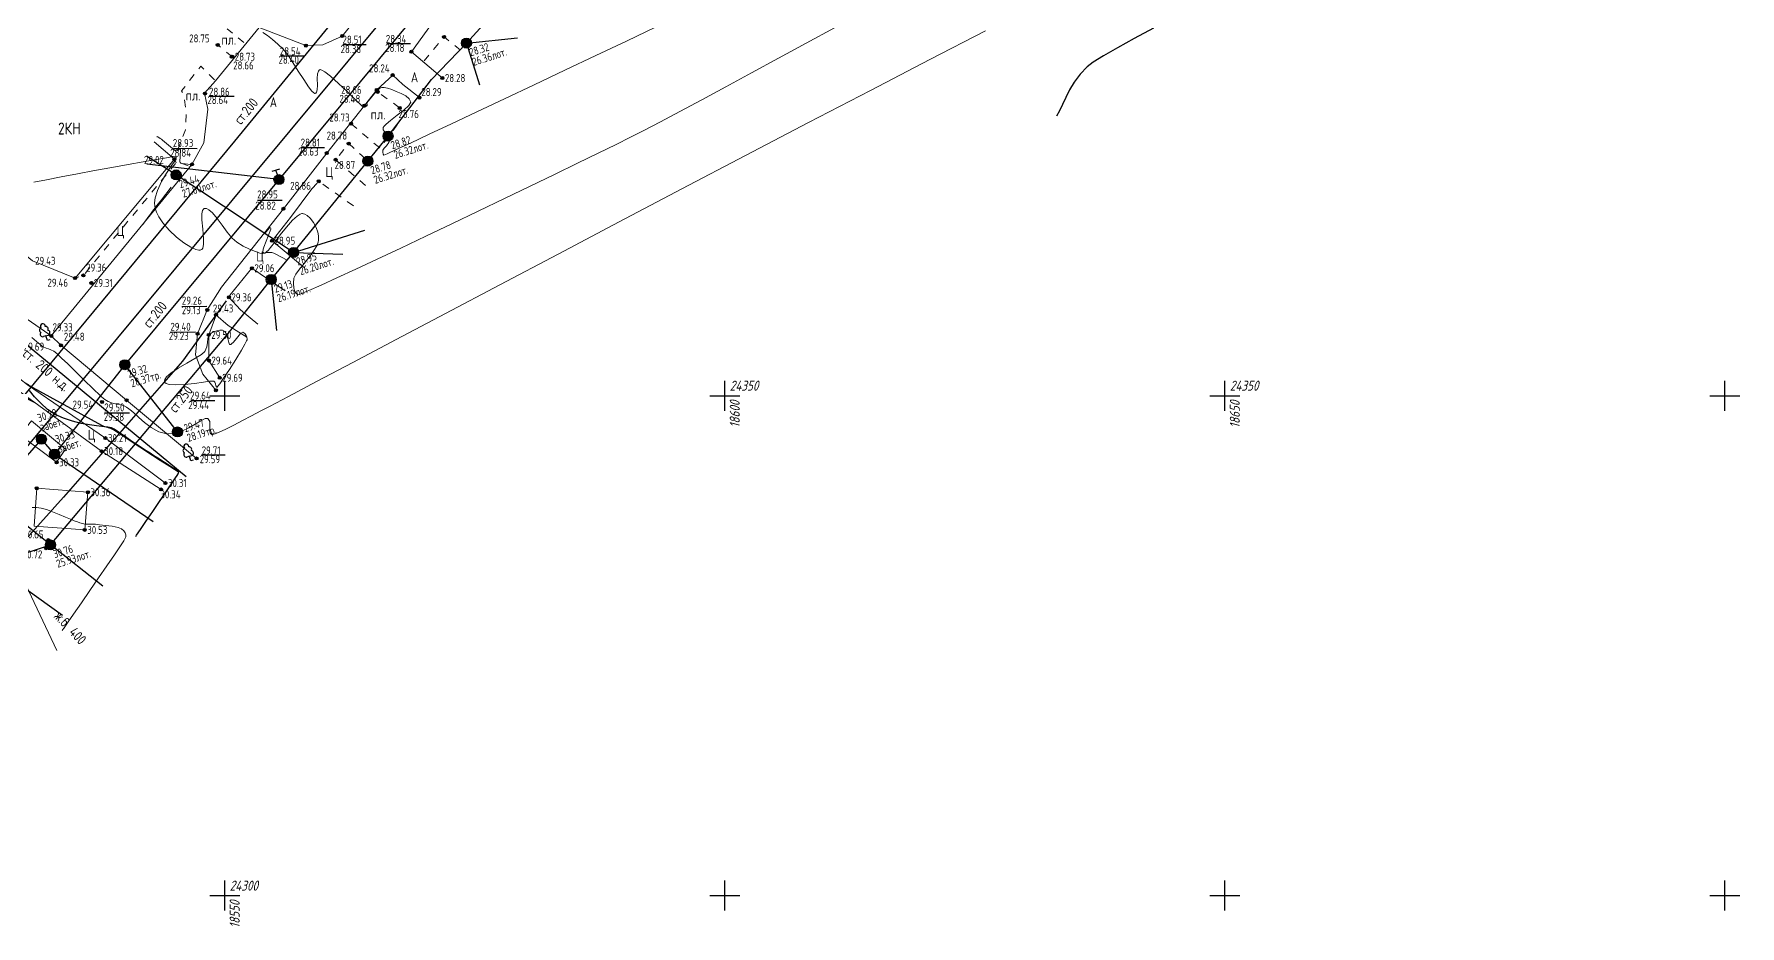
# Model space of a CAD drawing. Header units: metres. Extents: x 2491 to 4492, y 1184 to 2058.
# Drawn here: x 3123 to 3293.5, y 1303.2 to 1392.4 of the extents above; entities that cross this region are included whole.
import ezdxf
from ezdxf.enums import TextEntityAlignment as Align

# ---------------------------------------------------------------- set-up
doc = ezdxf.new("R2010")
doc.units = ezdxf.units.M
doc.linetypes.add('g5_01_5x1_5', pattern=[1.5, 0.75, -0.75])
for name, color, linetype, transparency in [('02_Сетка', 7, 'Continuous', 0.6), ('03_Здания и строения', 7, 'Continuous', 0.6), ('06_Инженерно-технические сооружения', 7, 'Continuous', 0.6), ('10_Границы покрытий и угодий', 7, 'Continuous', 0.6), ('13_Растительность', 7, 'Continuous', 0.6), ('14_Ограждения', 7, 'Continuous', 0.6), ('19_Горизонтали', 7, 'Continuous', 0.6), ('30_Канализация', 7, 'Continuous', 0.6), ('31_Водопровод', 7, 'Continuous', 0.6), ('33_Газопровод', 7, 'Continuous', 0.6), ('38_Кабели высокого напряжения', 7, 'Continuous', 0.6), ('44_Крышки колодцев', 7, 'Continuous', 0.6), ('45_Номера колодцев', 7, 'Continuous', 0.6), ('61_Отметки высоты поверхности', 7, 'Continuous', 0.6)]:
    doc.layers.add(name, color=color, linetype=linetype, transparency=transparency)
doc.layers.add('Сети_Горизонтали.Вспомогательные', color=1, linetype='Continuous', lineweight=9)
doc.layers.add('Сети_Горизонтали.Основные', color=1, linetype='Continuous', lineweight=30)
doc.layers.add('Сетка', color=7, linetype='Continuous')
doc.styles.add('LIKE11', font='GOST_0.TTF')
doc.styles.add('LIKE14', font='GOST_0.TTF')
doc.styles.add('LIKE17', font='GOST_0.TTF')
doc.styles.add('LIKE32', font='GOST_0.TTF')
doc.styles.add('Line_GUGK', font='GOST_0.TTF')
doc.styles.get("Standard").update_dxf_attribs({"font": 'GOST_0.TTF'})
doc.linetypes.add('g5_119_1', pattern='A,4,-1,[31,GUGK_2005.shx,S=0.1,R=0,X=0,Y=0],0.35,[31,GUGK_2005.shx,S=0.08,R=0,X=0,Y=0],3.3,[31,GUGK_2005.shx,S=0.08,R=180,X=0,Y=0],0.35,[31,GUGK_2005.shx,S=0.1,R=180,X=0,Y=0],-1', length=10)
doc.linetypes.add('g5_122_g', pattern='A,1,-1,1.5,-0.4,["Г",Line_GUGK,S=1,R=0,X=0,Y=-0.5],-1.5,1.5,-1,4,-1,4,-1,3', length=20.9)
doc.linetypes.add('g5_122_k', pattern='A,1,-1,1.5,-0.4,["К",Line_GUGK,S=1,R=0,X=0,Y=-0.5],-1.5,1.5,-1,4,-1,4,-1,3', length=20.9)
doc.linetypes.add('g5_122_kl', pattern='A,1,-1,1.5,-0.4,["Кл",Line_GUGK,S=1,R=0,X=0,Y=-0.5],-2.4,1.5,-1,4,-1,4,-1,3', length=21.8)
doc.linetypes.add('g5_122_v', pattern='A,1,-1,1.5,-0.4,["В",Line_GUGK,S=1,R=0,X=0,Y=-0.5],-1.5,1.5,-1,4,-1,4,-1,3', length=20.9)
doc.linetypes.add('g5_474_1a', pattern='A,1,-0.25,[28,GUGK_2005.shx,S=1,R=0,X=0,Y=0],-0.25,1', length=2.5)

# ---------------------------------------------------------------- blocks, each defined once
blk = doc.blocks.new('g5_117kb')
h = blk.add_hatch(color=255)
h.paths.add_polyline_path([(0.04, 0.04), (0.46, 0.04, 0.367426), (0.04, 0.46)])
h.paths.add_polyline_path([(-0.04, 0.46, 0.367426), (-0.46, 0.04), (-0.04, 0.04)])
h.paths.add_polyline_path([(-0.04, -0.04), (-0.46, -0.04, 0.367426), (-0.04, -0.46)])
h.paths.add_polyline_path([(0.04, -0.46, 0.367426), (0.46, -0.04), (0.04, -0.04)])
at = {"color": 0}
for points in [[(-0.5, 0), (0.5, 0)], [(0, 0.5), (0, -0.5)]]:
    blk.add_lwpolyline(points, dxfattribs=at)
blk.add_circle((0, 0), 0.5, dxfattribs=at)
blk = doc.blocks.new('g5_388_1')
at = {"color": 0}
blk.add_lwpolyline([(0, 0.5), (0.26, 0.5, 0.798042), (0.36, 0.97, 0.636328), (0.23, 1.41, 0.533064), (0, 1.75, 0.533064), (-0.23, 1.41, 0.636328), (-0.36, 0.97, 0.798042), (-0.26, 0.5)], format="xyb", dxfattribs=at)
for points in [[(0, 0.5), (-0.26, 0.5)], [(0.25, 0), (0, 0), (0, 0.5)]]:
    blk.add_lwpolyline(points, dxfattribs=at)
blk = doc.blocks.new('g5_117v')
h = blk.add_hatch(color=255)
h.paths.add_polyline_path([(-0.46, 0.04), (0.46, 0.04, 0.921954)])
h.paths.add_polyline_path([(0.46, -0.04), (-0.46, -0.04, 0.921954)])
at = {"color": 0}
blk.add_line((-0.5, 0), (0.5, 0), dxfattribs=at)
blk.add_circle((0, 0), 0.5, dxfattribs=at)
blk = doc.blocks.new('g5_304_4')
h = blk.add_hatch(color=255)
edge = h.paths.add_edge_path()
edge.add_arc((0, 0), 0.463, 0, 360)
at = {"color": 0}
for p, q in [((-0.4, 1), (0.4, 1)), ((0, 0.5), (0, 1))]:
    blk.add_line(p, q, dxfattribs=at)
blk.add_circle((0, 0), 0.5, dxfattribs=at)
blk = doc.blocks.new('g5_012')
at = {"color": 92}
for points in [[(-1.5, 0), (1.5, 0)], [(0, -1.5), (0, 1.5)]]:
    blk.add_lwpolyline(points, dxfattribs=at)
blk = doc.blocks.new('g5_330')
blk.add_hatch(color=0).paths.add_polyline_path([(0.15, 0, 1), (-0.15, 0, 1)])
at = {"color": 0}
blk.add_circle((0, 0), 0.15, dxfattribs=at)

msp = doc.modelspace()

# ---------------------------------------------------------------- linework, layer by layer
at = {"layer": '03_Здания и строения', "color": 7, "linetype": 'Continuous', "lineweight": 20, "flags": 128}
for points in [[(3116.66, 1374.76), (3122.82, 1369.75), (3127.07, 1368.02), (3137.01, 1379.93), (3134.97, 1381.64)], [(3123.24, 1347), (3128.35, 1346.6), (3128.04, 1342.84), (3122.98, 1343.21), (3123.24, 1347)]]:
    msp.add_lwpolyline(points, dxfattribs=at)
at = {"layer": '06_Инженерно-технические сооружения', "color": 7, "linetype": 'Continuous', "lineweight": 20, "flags": 128}
for points in [[(3135.67, 1346.88), (3129.73, 1350.71), (3121.48, 1356.7), (3120.85, 1357.25), (3121.54, 1357.95), (3122.33, 1357.33), (3130.11, 1352.02), (3136.11, 1347.52)], [(3125.23, 1349.6), (3126.1, 1350.92), (3122.72, 1353.75), (3121.57, 1352.31), (3125.23, 1349.6)], [(3124.39, 1341.82), (3124.18, 1341), (3125.05, 1341.14), (3124.39, 1341.82)]]:
    msp.add_lwpolyline(points, dxfattribs=at)
at = {"layer": '10_Границы покрытий и угодий', "color": 7, "linetype": 'Continuous', "lineweight": 20, "flags": 128}
for points in [[(3171.84, 1440.36), (3176.68, 1436.31), (3179.41, 1433.34), (3180.28, 1431.65), (3180.52, 1430.8), (3180.62, 1428.41), (3180.42, 1427.33), (3179.92, 1425.73), (3178.78, 1423.63), (3175.12, 1418.76), (3166.75, 1408.39), (3161.28, 1401.49), (3153.79, 1392.23), (3151.86, 1391.35), (3150.15, 1391.27), (3145.47, 1393.09), (3141.11, 1387.76), (3140.01, 1386.51), (3140.34, 1384.92), (3139.95, 1381.56), (3138.76, 1379.39), (3124.69, 1362.24)], [(3163.8, 1388.03), (3160.7, 1390.66), (3165.15, 1396.83), (3171.56, 1404.82), (3178.14, 1413.03), (3187.8, 1424.89), (3197.44, 1436.94)], [(3141.15, 1356.8), (3139.84, 1358.41), (3139.12, 1360.35), (3139.32, 1362.45), (3140.29, 1364.83), (3141.71, 1367.11), (3147.91, 1374.95), (3152.24, 1380.52), (3156, 1385.28), (3157.24, 1386.84), (3158.83, 1388.32), (3159.83, 1387.38), (3161.5, 1386.07)], [(3121.84, 1364.21), (3124.46, 1362.41)], [(3124.69, 1362.24), (3125.66, 1361.3), (3132.22, 1355.81), (3139.22, 1349.98)]]:
    msp.add_lwpolyline(points, dxfattribs=at)
at = {"layer": '10_Границы покрытий и угодий', "color": 7, "linetype": 'g5_01_5x1_5', "lineweight": 20, "flags": 128}
for points in [[(3143.96, 1391.58), (3142.28, 1392.96)], [(3161.96, 1389.74), (3163.96, 1392.14), (3165.67, 1390.78)], [(3142.79, 1390.16), (3141.33, 1391.34)], [(3141.01, 1387.84), (3139.65, 1389.21), (3137.72, 1386.75), (3137.97, 1386.21), (3138.19, 1384.37), (3138.11, 1382.84), (3137.01, 1379.93), (3137.17, 1379.55)], [(3154.67, 1383.46), (3157.56, 1381.01), (3160.15, 1384.55), (3159.54, 1385.03), (3157.33, 1386.64)], [(3156.11, 1377.28), (3153.13, 1379.85), (3154.43, 1381.48), (3156.35, 1379.72)], [(3138.59, 1379.39), (3137.17, 1379.55), (3127.9, 1368.29), (3127.07, 1368.02)], [(3150.76, 1376.96), (3151.44, 1377.7), (3155.05, 1375.13)]]:
    msp.add_lwpolyline(points, dxfattribs=at)
at = {"layer": '14_Ограждения', "color": 7, "linetype": 'g5_474_1a', "lineweight": 20, "flags": 128}
for points in [[(3150.76, 1376.96), (3148.6, 1374.09), (3146.77, 1371.76), (3150.02, 1369.06)], [(3148.09, 1366.74), (3144.75, 1369.01), (3142.59, 1366.33), (3142.45, 1366.1), (3143.6, 1364.84), (3145.33, 1363.41)], [(3144.24, 1362.1), (3142.37, 1363.29), (3141.16, 1364.35), (3141.11, 1364.16), (3140.44, 1362.34), (3140.45, 1359.77), (3141.54, 1358.05)]]:
    msp.add_lwpolyline(points, dxfattribs=at)
at = {"layer": '19_Горизонтали', "color": 32, "linetype": 'Continuous', "lineweight": 20, "elevation": 29, "flags": 128}
for points in [[(3138.39, 1379.24), (3137.85, 1379.45, 0.009267), (3137.65, 1379.52), (3137.65, 1379.52, -0.335903), (3137.56, 1379.66), (3137.62, 1380.83, 0.768599), (3137.45, 1380.89), (3137.45, 1380.89, -0.451652), (3137.01, 1380.82), (3135.81, 1381.83, 0.030671), (3135.59, 1381.99), (3135.56, 1382.01, 0.016636), (3135.4, 1382.11), (3135.34, 1382.14, 0.051201), (3135.29, 1382.16), (3135.26, 1382.17)], [(3133.84, 1373.39), (3134.45, 1374.22, -0.005735), (3135.7, 1375.84), (3136.68, 1377.1)], [(3148.27, 1369.8), (3147.15, 1370.43, 0.177787), (3146.29, 1370.57), (3146.04, 1370.52, -0.503764), (3145.85, 1370.7), (3145.85, 1370.7, -0.066963), (3145.95, 1371.11), (3146.66, 1372.92, 0.85231), (3146.47, 1373.03), (3146.03, 1372.49)]]:
    msp.add_lwpolyline(points, format="xyb", dxfattribs=at)
at = {"layer": '19_Горизонтали', "color": 32, "linetype": 'Continuous', "lineweight": 30, "elevation": 30, "flags": 128}
for points in [[(3123, 1355.59), (3121.77, 1356.2, 0.304049), (3121.58, 1356.17), (3121.58, 1356.17, -0.009488), (3121.4, 1356.02), (3121.37, 1356, -0.368067), (3121.15, 1356), (3120.99, 1356.14, 0.000925), (3120.46, 1356.6), (3120.19, 1356.84, 0.046284), (3119.03, 1357.68), (3116.69, 1359.07, 0.151657), (3115.99, 1359.24), (3115.99, 1359.24, -0.092408), (3115.25, 1359.33), (3115.25, 1359.33, 0.005499), (3114.53, 1359.54), (3112.68, 1360.08, -0.011544), (3109.95, 1360.93), (3108.59, 1361.39)], [(3122.02, 1357.57), (3122.33, 1357.41, -0.084379), (3122.41, 1357.34), (3122.41, 1357.34, 0.083519), (3122.49, 1357.28), (3129.7, 1353.32, 0.116938), (3130.35, 1353.14), (3130.35, 1353.14, -0.140567), (3130.97, 1352.94), (3132.23, 1352.08, 0.005634), (3135.35, 1350.03), (3137.44, 1348.68)]]:
    msp.add_lwpolyline(points, format="xyb", dxfattribs=at)
at = {"layer": '30_Канализация', "color": 42, "linetype": 'g5_122_kl', "lineweight": 30, "flags": 128}
msp.add_lwpolyline([(2573.21, 1770.45), (2565.79, 1625.95), (2660.18, 1571.13), (2816.62, 1488.59), (2949.95, 1381.6), (3024.48, 1321.01), (3045.27, 1304.23), (3096.52, 1320.25), (3183.38, 1424.58), (3235.91, 1417.46), (3257.9, 1413.34), (3277.77, 1408.37)], dxfattribs=at)
at = {"layer": '30_Канализация', "color": 12, "linetype": 'g5_122_k', "lineweight": 30, "flags": 128}
for points in [[(3124.62, 1341.33), (3142.12, 1362.14), (3146.68, 1367.88), (3148.92, 1370.59), (3156.35, 1379.72), (3158.36, 1382.22), (3162.71, 1387.87), (3166.2, 1391.52), (3169.23, 1394.86), (3175.92, 1403.74), (3181.94, 1411.07), (3184.5, 1414.28), (3186.99, 1416.98), (3186.72, 1410.54)], [(3166.2, 1391.52), (3171.31, 1392.04)], [(3166.2, 1391.52), (3167.5, 1387.34)], [(3148.92, 1370.59), (3137.17, 1378.34), (3134.22, 1380.2)], [(3148.92, 1370.59), (3156.04, 1372.81)], [(3148.92, 1370.59), (3153.84, 1370.43)], [(3146.68, 1367.88), (3147.2, 1362.79)], [(3129.84, 1337.21), (3124.62, 1341.33), (3113.94, 1349.91), (3106.87, 1359.21)], [(3125.81, 1334.27), (3118.68, 1339.36), (3103.4, 1356.99)], [(3118.68, 1339.36), (3124.62, 1341.33)]]:
    msp.add_lwpolyline(points, dxfattribs=at)
at = {"layer": '31_Водопровод', "color": 94, "linetype": 'g5_122_v', "lineweight": 30, "flags": 128}
for points in [[(3020.32, 1308.33), (3087.59, 1321.72), (3093.64, 1323.26), (3105.29, 1335.25), (3112.25, 1344.54), (3143.04, 1381.7), (3159.99, 1402.39), (3163.63, 1406.69), (3152.21, 1415.79)], [(3167.34, 1401.9), (3153.64, 1385.3), (3132.05, 1359.36), (3125.02, 1350.42), (3123.7, 1351.91), (3107.31, 1333.35)], [(3147.46, 1377.87), (3134.23, 1379.4)], [(3142.17, 1365.76), (3137.82, 1359.71), (3125.91, 1346.1), (3103.19, 1320.77), (3117.68, 1308.76)], [(3137.31, 1352.63), (3132.05, 1359.36)], [(3125.02, 1350.42), (3134.88, 1343.68)]]:
    msp.add_lwpolyline(points, dxfattribs=at)
at = {"layer": '33_Газопровод', "color": 132, "linetype": 'g5_122_g', "lineweight": 30, "flags": 128}
msp.add_lwpolyline([(3115.82, 1366.66), (3138.18, 1348.19)], dxfattribs=at)
at = {"layer": '38_Кабели высокого напряжения', "color": 1, "linetype": 'g5_119_1', "lineweight": 20, "flags": 128}
msp.add_lwpolyline([(3125.26, 1330.79), (3109.97, 1363.03)], dxfattribs=at)
at = {"layer": '61_Отметки высоты поверхности', "flags": 128}
for points in [[(3147.64, 1390.24), (3149.97, 1390.25)], [(3153.86, 1391.37), (3156.19, 1391.38)], [(3158.23, 1391.47), (3160.61, 1391.47)], [(3140.47, 1386.2), (3142.99, 1386.2)], [(3136.9, 1381.01), (3139.27, 1380.99)], [(3149.66, 1381.09), (3152, 1381.09)], [(3145.31, 1375.81), (3147.77, 1375.81)], [(3137.75, 1365.19), (3140.24, 1365.2)], [(3136.58, 1362.61), (3139.11, 1362.63)], [(3138.64, 1355.78), (3141.05, 1355.77)], [(3139.7, 1350.33), (3142.08, 1350.34)]]:
    msp.add_lwpolyline(points, dxfattribs=at)
at = {"layer": '61_Отметки высоты поверхности', "elevation": 30, "flags": 128}
msp.add_lwpolyline([(3130.03, 1354.55), (3132.51, 1354.56)], dxfattribs=at)
at = {"layer": 'Сети_Горизонтали.Вспомогательные', "color": 42, "linetype": 'Continuous', "lineweight": 9, "flags": 128}
for points, elevation in [([(3218.09, 1392.74), (3212.52, 1389.87), (3206.6, 1386.79), (3200.42, 1383.58), (3194.11, 1380.28), (3187.75, 1376.94), (3181.47, 1373.64), (3175.37, 1370.43), (3169.54, 1367.36), (3164.11, 1364.49), (3159.17, 1361.88), (3154.84, 1359.58), (3151.21, 1357.67), (3148.4, 1356.18), (3146.51, 1355.19), (3145.65, 1354.74), (3144.72, 1354.26), (3143.8, 1353.77), (3142.93, 1353.31), (3142.15, 1352.9), (3141.49, 1352.6), (3141.09, 1352.44), (3140.86, 1352.39), (3140.76, 1352.39), (3140.72, 1352.41), (3140.66, 1352.44), (3140.59, 1352.55), (3140.54, 1352.79), (3140.54, 1353.19), (3140.53, 1353.68), (3140.36, 1353.99), (3140.09, 1353.97), (3139.65, 1353.75), (3139.09, 1353.42), (3138.44, 1353.05), (3137.73, 1352.71), (3136.99, 1352.48), (3136.26, 1352.44), (3135.45, 1352.66), (3134.68, 1353.07), (3134, 1353.58), (3133.43, 1354.09), (3132.99, 1354.51), (3132.72, 1354.75), (3132.44, 1354.95), (3132.22, 1355.11), (3131.92, 1355.27), (3131.6, 1355.36), (3131.23, 1355.41), (3130.82, 1355.5), (3130.38, 1355.67), (3130.04, 1355.89), (3129.72, 1356.15), (3129.41, 1356.45), (3129.06, 1356.79), (3128.65, 1357.18), (3128.23, 1357.57), (3127.66, 1358.13), (3127.01, 1358.77), (3126.34, 1359.43), (3125.73, 1360.02), (3125.24, 1360.47), (3124.94, 1360.72), (3124.66, 1360.86), (3124.42, 1360.94), (3124.18, 1361.01), (3123.89, 1361.15), (3123.59, 1361.37), (3123.2, 1361.69), (3122.76, 1362.08)], 29.5), ([(3203, 1393.05), (3200.18, 1391.53), (3197.41, 1390.02), (3194.72, 1388.56), (3192.15, 1387.16), (3189.75, 1385.86), (3187.55, 1384.68), (3185.61, 1383.65), (3183.95, 1382.78), (3182.62, 1382.11), (3181.16, 1381.39), (3179.37, 1380.51), (3177.31, 1379.5), (3175.02, 1378.39), (3172.57, 1377.21), (3170, 1375.97), (3167.37, 1374.7), (3164.73, 1373.44), (3162.13, 1372.2), (3159.63, 1371.01), (3157.28, 1369.9), (3155.14, 1368.9), (3153.25, 1368.03), (3151.67, 1367.31), (3150.46, 1366.78), (3149.79, 1366.5), (3149.47, 1366.39), (3149.36, 1366.36), (3149.34, 1366.36), (3149.27, 1366.4), (3149.17, 1366.49), (3149.04, 1366.68), (3148.94, 1367.01), (3148.9, 1367.5), (3148.96, 1368.02), (3149.13, 1368.4), (3149.5, 1368.9), (3149.97, 1369.49), (3150.49, 1370.13), (3150.95, 1370.77), (3151.24, 1371.26), (3151.37, 1371.61), (3151.42, 1371.82), (3151.42, 1371.92), (3151.42, 1372.03), (3151.4, 1372.26), (3151.33, 1372.61), (3151.19, 1373.07), (3150.92, 1373.59), (3150.59, 1374.03), (3150.29, 1374.29), (3150.06, 1374.42), (3149.9, 1374.46), (3149.81, 1374.48), (3149.74, 1374.47), (3149.57, 1374.42), (3149.28, 1374.23), (3148.82, 1373.81), (3148.2, 1373.12), (3147.58, 1372.35), (3147.03, 1371.62), (3146.62, 1371.07), (3146.4, 1370.8), (3146.21, 1370.64), (3146.04, 1370.53), (3145.83, 1370.48), (3145.56, 1370.53), (3145.1, 1370.67), (3144.51, 1370.91), (3143.87, 1371.22), (3143.24, 1371.61), (3142.79, 1372.03), (3142.29, 1372.63), (3141.78, 1373.32), (3141.28, 1373.99), (3140.8, 1374.55), (3140.44, 1374.86), (3140.2, 1374.97), (3140.05, 1374.98), (3139.98, 1374.97), (3139.91, 1374.93), (3139.81, 1374.79), (3139.73, 1374.46), (3139.73, 1373.84), (3139.83, 1372.92), (3139.92, 1371.99), (3139.92, 1371.37), (3139.84, 1371.03), (3139.73, 1370.88), (3139.66, 1370.84), (3139.59, 1370.82), (3139.44, 1370.82), (3139.14, 1370.89), (3138.66, 1371.1), (3137.96, 1371.54), (3137.21, 1372.12), (3136.48, 1372.81), (3135.84, 1373.55), (3135.43, 1374.16), (3135.2, 1374.61), (3135.1, 1374.9), (3135.07, 1375.04), (3135.04, 1375.2), (3135.02, 1375.54), (3135.09, 1376.06), (3135.3, 1376.79), (3135.71, 1377.69), (3136.2, 1378.51), (3136.66, 1379.19), (3137.01, 1379.67), (3137.16, 1379.88), (3137.19, 1380.07), (3137.14, 1380.2), (3136.89, 1380.17), (3136.22, 1380.06), (3135.2, 1379.89), (3133.89, 1379.66), (3132.39, 1379.39), (3130.74, 1379.09), (3129.03, 1378.77), (3127.32, 1378.45), (3125.69, 1378.15), (3124.21, 1377.86), (3122.95, 1377.62)], 29), ([(3145.86, 1392.59), (3146.31, 1392.27), (3146.82, 1391.88), (3147.36, 1391.42), (3147.87, 1390.93), (3148.33, 1390.35), (3148.85, 1389.58), (3149.39, 1388.72), (3149.93, 1387.87), (3150.41, 1387.14), (3150.73, 1386.72), (3150.93, 1386.54), (3151.04, 1386.49), (3151.08, 1386.49), (3151.13, 1386.51), (3151.21, 1386.6), (3151.27, 1386.85), (3151.3, 1387.32), (3151.29, 1387.98), (3151.32, 1388.46), (3151.4, 1388.72), (3151.48, 1388.83), (3151.54, 1388.86), (3151.59, 1388.87), (3151.74, 1388.83), (3152.05, 1388.64), (3152.6, 1388.21), (3153.42, 1387.48), (3154.27, 1386.67), (3155.05, 1385.91), (3155.53, 1385.44), (3155.78, 1385.22), (3155.87, 1385.14), (3155.89, 1385.13), (3155.93, 1385.13), (3156.03, 1385.13), (3156.15, 1385.18), (3156.26, 1385.27), (3156.26, 1385.39), (3156.25, 1385.54), (3156.4, 1385.74), (3156.71, 1386.11), (3157.05, 1386.5), (3157.28, 1386.75), (3157.43, 1386.9), (3157.55, 1387.02), (3157.73, 1387.08), (3157.96, 1387.08), (3158.31, 1387.01), (3158.74, 1386.88), (3159.18, 1386.69), (3159.66, 1386.48), (3160.13, 1386.24), (3160.49, 1385.96), (3160.64, 1385.61), (3160.45, 1385.27), (3159.95, 1384.82), (3159.29, 1384.3), (3158.62, 1383.79), (3158.18, 1383.43), (3157.96, 1383.21), (3157.88, 1383.09), (3157.87, 1383.05), (3157.86, 1382.98), (3157.89, 1382.86), (3157.99, 1382.7), (3158.19, 1382.51), (3158.44, 1382.26), (3158.56, 1381.94), (3158.45, 1381.58), (3158.21, 1381.26), (3157.97, 1381), (3157.84, 1380.8), (3157.83, 1380.6), (3157.86, 1380.43), (3157.95, 1380.32), (3158.28, 1380.46), (3159.19, 1380.87), (3160.61, 1381.53), (3162.46, 1382.4), (3164.7, 1383.45), (3167.24, 1384.65), (3170.02, 1385.96), (3172.97, 1387.36), (3176.03, 1388.81), (3179.13, 1390.28), (3182.2, 1391.73), (3185.17, 1393.15)], 28.5), ([(3125.77, 1332.76), (3125.85, 1332.88), (3126.04, 1333.15), (3126.38, 1333.64), (3126.92, 1334.42), (3127.7, 1335.55), (3128.56, 1336.77), (3129.43, 1338.03), (3130.26, 1339.24), (3131, 1340.33), (3131.6, 1341.23), (3131.94, 1341.76), (3132.09, 1342.02), (3132.14, 1342.13), (3132.15, 1342.16), (3132.15, 1342.23), (3132.14, 1342.35), (3132.09, 1342.53), (3131.96, 1342.74), (3131.71, 1342.96), (3131.37, 1343.09), (3130.79, 1343.2), (3130.13, 1343.29), (3129.51, 1343.36), (3129.1, 1343.4), (3128.81, 1343.41), (3128.59, 1343.4), (3128.37, 1343.4), (3128.09, 1343.42), (3127.8, 1343.48), (3127.55, 1343.55), (3127.3, 1343.65), (3126.98, 1343.76), (3126.63, 1343.9), (3126.11, 1344.12), (3125.48, 1344.39), (3124.82, 1344.65), (3124.2, 1344.87), (3123.68, 1345.01), (3123.2, 1345.07), (3122.79, 1345.08)], 30.5)]:
    msp.add_lwpolyline(points, dxfattribs=dict(at, elevation=elevation))
at = {"layer": 'Сети_Горизонтали.Вспомогательные', "color": 42, "linetype": 'Continuous', "lineweight": 9, "elevation": 29.5, "flags": 128}
msp.add_lwpolyline([(3141.25, 1357.1), (3141.27, 1357.11), (3141.34, 1357.2), (3141.54, 1357.45), (3141.91, 1358), (3142.5, 1358.89), (3143.13, 1359.88), (3143.71, 1360.81), (3144.06, 1361.41), (3144.22, 1361.73), (3144.27, 1361.86), (3144.28, 1361.9), (3144.28, 1361.96), (3144.26, 1362.09), (3144.19, 1362.28), (3144.05, 1362.48), (3143.84, 1362.61), (3143.61, 1362.47), (3143.33, 1362.15), (3143.07, 1361.8), (3142.89, 1361.59), (3142.75, 1361.47), (3142.63, 1361.39), (3142.51, 1361.38), (3142.43, 1361.58), (3142.33, 1361.98), (3142.22, 1362.42), (3142.06, 1362.69), (3141.82, 1362.8), (3141.56, 1362.8), (3141.26, 1362.74), (3140.95, 1362.65), (3140.69, 1362.51), (3140.45, 1362.27), (3140.35, 1361.98), (3140.31, 1361.58), (3140.25, 1361.13), (3140.06, 1360.68), (3139.71, 1360.38), (3139.05, 1359.97), (3138.23, 1359.5), (3137.38, 1359), (3136.64, 1358.5), (3136.22, 1358.13), (3136.05, 1357.87), (3136.02, 1357.72), (3136.03, 1357.64), (3136.06, 1357.58), (3136.19, 1357.47), (3136.49, 1357.37), (3137.09, 1357.33), (3138.01, 1357.37), (3139, 1357.49), (3139.92, 1357.62), (3140.5, 1357.7), (3140.79, 1357.72), (3140.91, 1357.72), (3140.94, 1357.71), (3140.98, 1357.68), (3141.04, 1357.6), (3141.1, 1357.44), (3141.15, 1357.24), (3141.25, 1357.1)], close=True, dxfattribs=at)
at = {"layer": 'Сети_Горизонтали.Основные', "color": 40, "linetype": 'Continuous', "lineweight": 30, "elevation": 30, "flags": 128}
for points in [[(3234.9, 1393), (3232.98, 1391.98), (3231.29, 1391.05), (3229.89, 1390.25), (3228.85, 1389.61), (3228.25, 1389.16), (3227.55, 1388.41), (3226.97, 1387.63), (3226.5, 1386.85), (3226.12, 1386.09), (3225.79, 1385.39), (3225.49, 1384.75), (3225.21, 1384.22)], [(3133.14, 1342.19), (3133.21, 1342.3), (3133.38, 1342.55), (3133.68, 1342.99), (3134.16, 1343.69), (3134.83, 1344.68), (3135.52, 1345.69), (3136.17, 1346.65), (3136.72, 1347.46), (3137.1, 1348.03), (3137.27, 1348.28), (3137.39, 1348.43), (3137.44, 1348.57), (3137.31, 1348.68), (3137, 1348.89), (3136.55, 1349.18), (3136.01, 1349.52), (3135.41, 1349.89), (3134.82, 1350.27), (3134.23, 1350.66), (3133.53, 1351.12), (3132.77, 1351.62), (3132.03, 1352.11), (3131.39, 1352.53), (3130.9, 1352.84), (3130.65, 1352.98), (3130.42, 1353.06), (3130.24, 1353.1), (3130, 1353.15), (3129.74, 1353.19), (3129.22, 1353.25), (3128.52, 1353.35), (3127.69, 1353.49), (3126.8, 1353.71), (3125.91, 1354), (3125.08, 1354.38), (3124.33, 1354.89), (3123.64, 1355.5), (3123.03, 1356.15), (3122.51, 1356.77)]]:
    msp.add_lwpolyline(points, dxfattribs=at)

# ---------------------------------------------------------------- block references
at = {"layer": '02_Сетка', "color": 92, "linetype": 'Continuous', "lineweight": 15, "ltscale": 0.5}
for p in [(3142.03, 1356.26), (3192.03, 1356.26), (3242.03, 1356.26), (3292.03, 1356.26), (3142.03, 1306.26), (3192.03, 1306.26), (3242.03, 1306.26), (3292.03, 1306.26)]:
    msp.add_blockref('g5_012', p, dxfattribs=at)
at = {"layer": '13_Растительность', "color": 92, "linetype": 'Continuous', "lineweight": 20, "rotation": 17.69727627159691}
for p in [(3124.3, 1361.77, 29.46), (3138.65, 1349.73, 29.72)]:
    msp.add_blockref('g5_388_1', p, dxfattribs=at)
at = {"layer": '31_Водопровод', "color": 94, "linetype": 'Continuous', "lineweight": 20, "rotation": 17.69727627159691}
msp.add_blockref('g5_304_4', (3147.46, 1377.87), dxfattribs=at)
at = {"layer": '44_Крышки колодцев', "color": 7, "linetype": 'Continuous', "lineweight": 20, "rotation": 17.69727627159691}
for name, p in [('g5_117kb', (3166.2, 1391.52, 28.32)), ('g5_117kb', (3158.36, 1382.22, 28.82)), ('g5_117kb', (3156.35, 1379.72, 28.78)), ('g5_117kb', (3137.17, 1378.34, 29.44)), ('g5_117kb', (3148.92, 1370.59, 28.95)), ('g5_117kb', (3146.68, 1367.88, 29.13)), ('g5_117v', (3132.05, 1359.36, 29.32)), ('g5_117v', (3123.7, 1351.91, 30.28)), ('g5_117v', (3137.31, 1352.63, 29.47)), ('g5_117v', (3125.02, 1350.42, 30.33)), ('g5_117kb', (3124.62, 1341.33, 30.76)), ('g5_117kb', (3124.62, 1341.33, 30.76))]:
    msp.add_blockref(name, p, dxfattribs=at)
at = {"layer": '61_Отметки высоты поверхности', "color": 7, "linetype": 'Continuous', "lineweight": 20}
for p in [(3153.79, 1392.23, 28.38), (3163.96, 1392.14, 28.3), (3141.33, 1391.34, 28.75), (3142.74, 1390.16, 28.66), (3142.79, 1390.16, 28.73), (3150.15, 1391.27, 28.4), (3160.7, 1390.66, 28.18), (3158.83, 1388.32, 28.24), (3140.06, 1386.48, 28.64), (3157.24, 1386.84, 28.42), (3157.33, 1386.64, 28.59), (3163.8, 1388.03, 28.27), (3156, 1385.28, 28.48), (3159.54, 1385.03, 28.76), (3161.5, 1386.07, 28.29), (3154.67, 1383.46, 28.73), (3154.43, 1381.48, 28.78), (3137.01, 1379.93, 29.02), (3152.24, 1380.52, 28.63), (3153.13, 1379.85, 28.87), (3138.76, 1379.39, 28.82), (3151.44, 1377.7, 28.86), (3147.91, 1374.95, 28.82), (3146.77, 1371.76, 28.95), (3127.07, 1368.02, 29.45), (3127.9, 1368.29, 29.36), (3144.75, 1369.01, 29.06), (3128.7, 1367.53, 29.31), (3142.45, 1366.1, 29.36), (3140.29, 1364.83, 29.13), (3141.16, 1364.35, 29.43), (3124.69, 1362.24, 29.33), (3125.66, 1361.3, 29.4), (3139.32, 1362.45, 29.23), (3140.44, 1362.34, 29.5), (3140.45, 1359.77, 29.64), (3141.54, 1358.05, 29.69), (3132.22, 1355.81, 29.38), (3141.15, 1356.8, 29.44), (3129.77, 1355.63, 29.54), (3129.73, 1350.71, 30.18), (3130.11, 1352.02, 30.21), (3125.23, 1349.6, 30.33), (3139.22, 1349.98, 29.59), (3136.11, 1347.52, 30.31), (3123.24, 1347, 30.41), (3128.35, 1346.6, 30.36), (3135.67, 1346.88, 30.34), (3128.04, 1342.84, 30.53), (3124.18, 1341, 30.72), (3124.39, 1341.82, 30.65)]:
    msp.add_blockref('g5_330', p, dxfattribs=at)

# ---------------------------------------------------------------- texts
at = {"layer": '03_Здания и строения', "color": 7, "linetype": 'Continuous', "lineweight": 15, "style": 'LIKE14'}
msp.add_text('2КН', height=1.2, dxfattribs=at).set_placement((3125.37, 1382.38))
at = {"layer": '10_Границы покрытий и угодий', "color": 7, "linetype": 'Continuous', "lineweight": 15, "style": 'LIKE11'}
for s, p in [('пл.', (3141.71, 1391.37)), ('А', (3160.65, 1387.6)), ('пл.', (3138.13, 1385.78)), ('А', (3146.54, 1385.11)), ('пл.', (3156.63, 1383.9)), ('Ц', (3152.11, 1378.12)), ('Ц', (3131.23, 1372.24)), ('Ц', (3145.19, 1369.68)), ('Ц', (3128.34, 1351.86))]:
    msp.add_text(s, height=1, dxfattribs=at).set_placement(p)
at = {"layer": '30_Канализация', "color": 12, "linetype": 'Continuous', "lineweight": 15, "style": 'LIKE32'}
for s, rotation, p in [('ст.250', 51.9119, (3137.13, 1354.48)), ('ж.б. 400', 313.1205, (3124.9, 1334.12))]:
    msp.add_text(s, height=1, rotation=rotation, dxfattribs=at).set_placement(p)
at = {"layer": '31_Водопровод', "color": 94, "linetype": 'Continuous', "lineweight": 15, "style": 'LIKE32'}
for p in [(3143.65, 1383.3), (3134.54, 1362.96)]:
    msp.add_text('ст.200', height=1, rotation=50.726, dxfattribs=at).set_placement(p)
at = {"layer": '33_Газопровод', "color": 132, "linetype": 'Continuous', "lineweight": 15, "style": 'LIKE32'}
msp.add_text('ст. 200 н.д.', height=1, rotation=319.3701, dxfattribs=at).set_placement((3121.76, 1360.29))
at = {"layer": '45_Номера колодцев', "color": 7, "linetype": 'Continuous', "lineweight": 15, "ltscale": 0.5, "style": 'LIKE17'}
for s, p in [('28.32', (3166.63, 1390.19)), ('26.36лот.', (3166.93, 1389.23)), ('28.82', (3158.79, 1380.89)), ('26.32лот.', (3159.09, 1379.93)), ('29.44', (3137.6, 1377)), ('28.78', (3156.77, 1378.39)), ('26.32лот.', (3157.08, 1377.43)), ('27.80лот.', (3137.9, 1376.05)), ('28.95', (3149.35, 1369.26)), ('26.20лот.', (3149.65, 1368.3)), ('29.13', (3147.1, 1366.54)), ('26.19лот.', (3147.41, 1365.59)), ('29.32', (3132.47, 1358.03)), ('28.37тр.', (3132.77, 1357.08)), ('30.28', (3123.45, 1353.61)), ('забет.', (3123.75, 1352.66)), ('30.33', (3125.23, 1351.48)), ('29.47', (3138.1, 1352.59)), ('28.19тр.', (3138.41, 1351.63)), ('забет.', (3125.53, 1350.53)), ('30.76', (3125.04, 1340)), ('30.76', (3125.04, 1340)), ('25.93лот.', (3125.35, 1339.04))]:
    msp.add_text(s, height=0.8, rotation=17.6973, dxfattribs=at).set_placement(p)
at = {"layer": '61_Отметки высоты поверхности', "color": 7, "linetype": 'Continuous', "lineweight": 15, "ltscale": 0.5, "style": 'LIKE17'}
for s, p in [('28.75', (3138.48, 1391.59)), ('28.51', (3153.81, 1391.47)), ('28.34', (3158.14, 1391.54)), ('28.73', (3143.04, 1389.76)), ('28.40', (3147.41, 1389.46)), ('28.54', (3147.54, 1390.31)), ('28.38', (3153.62, 1390.52)), ('28.18', (3158.08, 1390.64)), ('28.66', (3142.88, 1388.89)), ('28.24', (3156.48, 1388.6)), ('28.28', (3164.05, 1387.63)), ('28.86', (3140.46, 1386.26)), ('28.66', (3153.67, 1386.45)), ('28.29', (3161.69, 1386.23)), ('28.64', (3140.3, 1385.43)), ('28.48', (3153.5, 1385.55)), ('28.73', (3152.5, 1383.68)), ('28.76', (3159.41, 1384.03)), ('28.93', (3136.85, 1381.13)), ('28.81', (3149.63, 1381.17)), ('28.78', (3152.22, 1381.87)), ('29.02', (3133.96, 1379.44)), ('28.84', (3136.58, 1380.15)), ('28.63', (3149.38, 1380.27)), ('28.87', (3153.02, 1378.94)), ('28.95', (3145.28, 1375.99)), ('28.86', (3148.58, 1376.85)), ('28.82', (3145.09, 1374.87)), ('28.95', (3147.02, 1371.36)), ('29.43', (3123.07, 1369.35)), ('29.46', (3124.31, 1367.16)), ('29.36', (3128.17, 1368.67)), ('29.31', (3128.95, 1367.13)), ('29.06', (3145, 1368.61)), ('29.26', (3137.75, 1365.37)), ('29.36', (3142.7, 1365.7)), ('29.13', (3137.74, 1364.41)), ('29.43', (3140.85, 1364.58)), ('29.33', (3124.82, 1362.7)), ('29.40', (3136.6, 1362.75)), ('29.50', (3140.69, 1361.94)), ('29.69', (3121.94, 1360.77)), ('29.48', (3125.95, 1361.76)), ('29.23', (3136.44, 1361.83)), ('29.64', (3140.7, 1359.37)), ('29.69', (3141.79, 1357.65)), ('29.64', (3138.58, 1355.87)), ('29.54', (3126.82, 1354.97)), ('29.38', (3129.94, 1353.74, 30)), ('29.50', (3129.99, 1354.69, 30)), ('29.44', (3138.39, 1354.92)), ('30.18', (3129.98, 1350.31)), ('30.21', (3130.36, 1351.62)), ('29.71', (3139.73, 1350.39)), ('30.33', (3125.48, 1349.2)), ('29.59', (3139.53, 1349.51)), ('30.31', (3136.36, 1347.12)), ('30.36', (3128.6, 1346.2)), ('30.34', (3135.6, 1345.99)), ('30.65', (3121.9, 1341.98)), ('30.53', (3128.29, 1342.44)), ('30.72', (3121.82, 1339.99))]:
    msp.add_text(s, height=0.8, dxfattribs=at).set_placement(p)
at = {"layer": 'Сетка', "color": 3, "oblique": 15}
for s, p in [('24350', (3192.53, 1356.76)), ('24350', (3242.53, 1356.76)), ('24300', (3142.53, 1306.76))]:
    msp.add_text(s, height=1, dxfattribs=at).set_placement(p)
for s, p in [('18600', (3192.53, 1355.76)), ('18650', (3242.53, 1355.76)), ('18550', (3142.53, 1305.76))]:
    msp.add_text(s, height=1, rotation=90, dxfattribs=at).set_placement(p, align=Align.TOP_RIGHT)

doc.saveas('drawing.dxf')
